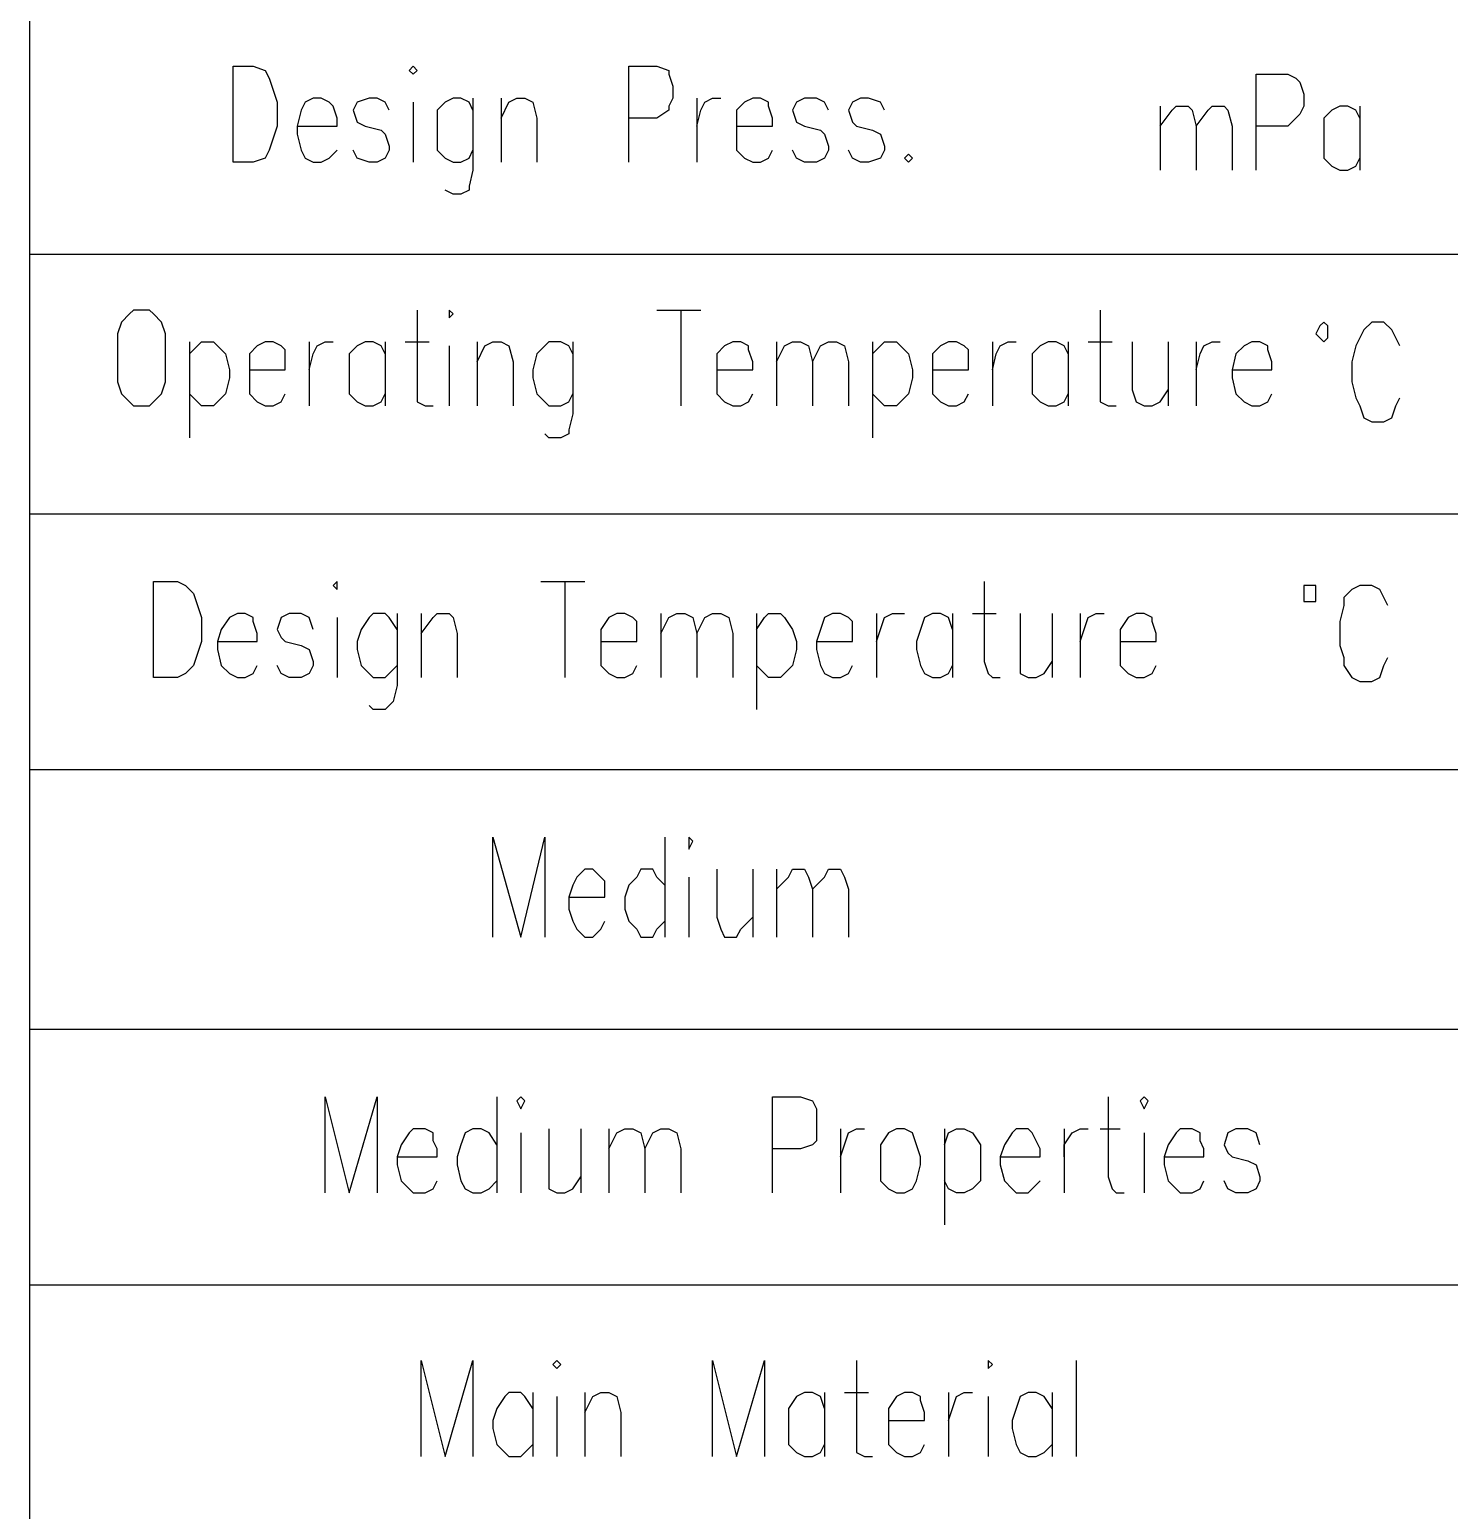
# Model space of a CAD drawing. Extents: x 0.3 to 16.2, y 0.3 to 22.9.
# Drawn here: x 11.143 to 12.328, y 20.292 to 21.527 of the extents above; entities that cross this region are included whole.
import ezdxf

# ---------------------------------------------------------------- set-up
doc = ezdxf.new("R2010")
doc.units = 0
doc.header["$MEASUREMENT"] = 0
doc.linetypes.add('AUSGEZOGEN', pattern=[0])
doc.layers.get('0').update_dxf_attribs({"linetype": 'AUSGEZOGEN'})

msp = doc.modelspace()

# ---------------------------------------------------------------- linework, layer by layer
for points in [[(11.1433, 22.63), (11.1433, 17.4067)], [(11.3133, 21.4167), (11.3133, 21.4967), (11.3133, 21.4967), (11.33, 21.4967), (11.33, 21.4967), (11.34, 21.4933), (11.34, 21.4933), (11.3433, 21.4867), (11.3433, 21.4867), (11.3467, 21.4767), (11.3467, 21.4767), (11.35, 21.4667), (11.35, 21.4667), (11.35, 21.4467), (11.35, 21.4467), (11.3467, 21.4367), (11.3467, 21.4367), (11.3433, 21.4267), (11.3433, 21.4267), (11.34, 21.42), (11.34, 21.42), (11.33, 21.4167), (11.33, 21.4167), (11.3133, 21.4167), (11.3133, 21.4167)], [(11.46, 21.4933), (11.4633, 21.49), (11.4633, 21.49), (11.4667, 21.4933), (11.4667, 21.4933), (11.4633, 21.4967), (11.4633, 21.4967), (11.46, 21.4933), (11.46, 21.4933)], [(11.6433, 21.4167), (11.6433, 21.4967), (11.6433, 21.4967), (11.6667, 21.4967), (11.6667, 21.4967), (11.6767, 21.4933), (11.6767, 21.4933), (11.6767, 21.49), (11.6767, 21.49), (11.68, 21.48), (11.68, 21.48), (11.68, 21.47), (11.68, 21.47), (11.6767, 21.4633), (11.6767, 21.4633), (11.6767, 21.46), (11.6767, 21.46), (11.6667, 21.4533), (11.6667, 21.4533), (11.6433, 21.4533)], [(12.1667, 21.41), (12.1667, 21.49), (12.1667, 21.49), (12.1933, 21.49), (12.1933, 21.49), (12.2, 21.4867), (12.2, 21.4867), (12.2033, 21.4833), (12.2033, 21.4833), (12.2067, 21.4733), (12.2067, 21.4733), (12.2067, 21.4633), (12.2067, 21.4633), (12.2033, 21.4567), (12.2033, 21.4567), (12.2, 21.4533), (12.2, 21.4533), (12.1933, 21.4467), (12.1933, 21.4467), (12.1667, 21.4467)], [(11.3667, 21.4467), (11.4, 21.4467), (11.4, 21.4467), (11.4, 21.4533), (11.4, 21.4533), (11.3967, 21.4633), (11.3967, 21.4633), (11.3933, 21.4667), (11.3933, 21.4667), (11.3867, 21.47), (11.3867, 21.47), (11.38, 21.47), (11.38, 21.47), (11.3733, 21.4667), (11.3733, 21.4667), (11.37, 21.46), (11.37, 21.46), (11.3667, 21.4467), (11.3667, 21.4467), (11.3667, 21.44), (11.3667, 21.44), (11.37, 21.4267), (11.37, 21.4267), (11.3733, 21.42), (11.3733, 21.42), (11.38, 21.4167), (11.38, 21.4167), (11.3867, 21.4167), (11.3867, 21.4167), (11.3933, 21.42), (11.3933, 21.42), (11.4, 21.4267)], [(11.4433, 21.46), (11.44, 21.4667), (11.44, 21.4667), (11.4333, 21.47), (11.4333, 21.47), (11.4267, 21.47), (11.4267, 21.47), (11.4167, 21.4667), (11.4167, 21.4667), (11.4133, 21.46), (11.4133, 21.46), (11.4167, 21.45), (11.4167, 21.45), (11.4233, 21.4467), (11.4233, 21.4467), (11.4367, 21.4433), (11.4367, 21.4433), (11.44, 21.44), (11.44, 21.44), (11.4433, 21.43), (11.4433, 21.43), (11.4433, 21.4267), (11.4433, 21.4267), (11.44, 21.42), (11.44, 21.42), (11.4333, 21.4167), (11.4333, 21.4167), (11.4267, 21.4167), (11.4267, 21.4167), (11.4167, 21.42), (11.4167, 21.42), (11.4133, 21.4267)], [(11.4633, 21.4667), (11.4633, 21.4167)], [(11.5133, 21.46), (11.51, 21.4667), (11.51, 21.4667), (11.5033, 21.47), (11.5033, 21.47), (11.4967, 21.47), (11.4967, 21.47), (11.49, 21.4667), (11.49, 21.4667), (11.4833, 21.46), (11.4833, 21.46), (11.4833, 21.4267), (11.4833, 21.4267), (11.49, 21.42), (11.49, 21.42), (11.4967, 21.4167), (11.4967, 21.4167), (11.5033, 21.4167), (11.5033, 21.4167), (11.51, 21.42), (11.51, 21.42), (11.5133, 21.4267)], [(11.5133, 21.47), (11.5133, 21.41), (11.5133, 21.41), (11.51, 21.3967), (11.51, 21.3967), (11.51, 21.3933), (11.51, 21.3933), (11.5033, 21.39), (11.5033, 21.39), (11.4967, 21.39), (11.4967, 21.39), (11.49, 21.3933)], [(11.5367, 21.47), (11.5367, 21.4167)], [(11.5367, 21.4533), (11.5433, 21.4667), (11.5433, 21.4667), (11.55, 21.47), (11.55, 21.47), (11.5567, 21.47), (11.5567, 21.47), (11.5633, 21.4667), (11.5633, 21.4667), (11.5667, 21.4533), (11.5667, 21.4533), (11.5667, 21.4167)], [(11.7, 21.47), (11.7, 21.4167)], [(11.7, 21.4467), (11.7033, 21.46), (11.7033, 21.46), (11.7067, 21.4667), (11.7067, 21.4667), (11.7133, 21.47), (11.7133, 21.47), (11.72, 21.47)], [(11.7333, 21.4467), (11.7633, 21.4467), (11.7633, 21.4467), (11.7633, 21.4533), (11.7633, 21.4533), (11.76, 21.4633), (11.76, 21.4633), (11.76, 21.4667), (11.76, 21.4667), (11.7533, 21.47), (11.7533, 21.47), (11.7467, 21.47), (11.7467, 21.47), (11.74, 21.4667), (11.74, 21.4667), (11.7333, 21.46), (11.7333, 21.46), (11.7333, 21.4267), (11.7333, 21.4267), (11.74, 21.42), (11.74, 21.42), (11.7467, 21.4167), (11.7467, 21.4167), (11.7533, 21.4167), (11.7533, 21.4167), (11.76, 21.42), (11.76, 21.42), (11.7633, 21.4267)], [(11.81, 21.46), (11.8067, 21.4667), (11.8067, 21.4667), (11.8, 21.47), (11.8, 21.47), (11.79, 21.47), (11.79, 21.47), (11.7833, 21.4667), (11.7833, 21.4667), (11.78, 21.46), (11.78, 21.46), (11.7833, 21.45), (11.7833, 21.45), (11.79, 21.4467), (11.79, 21.4467), (11.8033, 21.4433), (11.8033, 21.4433), (11.8067, 21.44), (11.8067, 21.44), (11.81, 21.43), (11.81, 21.43), (11.81, 21.4267), (11.81, 21.4267), (11.8067, 21.42), (11.8067, 21.42), (11.8, 21.4167), (11.8, 21.4167), (11.79, 21.4167), (11.79, 21.4167), (11.7833, 21.42), (11.7833, 21.42), (11.78, 21.4267)], [(11.8567, 21.46), (11.8533, 21.4667), (11.8533, 21.4667), (11.8433, 21.47), (11.8433, 21.47), (11.8367, 21.47), (11.8367, 21.47), (11.83, 21.4667), (11.83, 21.4667), (11.8267, 21.46), (11.8267, 21.46), (11.83, 21.45), (11.83, 21.45), (11.8333, 21.4467), (11.8333, 21.4467), (11.8467, 21.4433), (11.8467, 21.4433), (11.8533, 21.44), (11.8533, 21.44), (11.8567, 21.43), (11.8567, 21.43), (11.8567, 21.4267), (11.8567, 21.4267), (11.8533, 21.42), (11.8533, 21.42), (11.8433, 21.4167), (11.8433, 21.4167), (11.8367, 21.4167), (11.8367, 21.4167), (11.83, 21.42), (11.83, 21.42), (11.8267, 21.4267)], [(12.0867, 21.4633), (12.0867, 21.41)], [(12.0867, 21.4467), (12.0967, 21.46), (12.0967, 21.46), (12.1, 21.4633), (12.1, 21.4633), (12.11, 21.4633), (12.11, 21.4633), (12.1133, 21.46), (12.1133, 21.46), (12.1167, 21.4467), (12.1167, 21.4467), (12.1167, 21.41)], [(12.1167, 21.4467), (12.1267, 21.46), (12.1267, 21.46), (12.13, 21.4633), (12.13, 21.4633), (12.14, 21.4633), (12.14, 21.4633), (12.1433, 21.46), (12.1433, 21.46), (12.1467, 21.4467), (12.1467, 21.4467), (12.1467, 21.41)], [(12.2533, 21.4533), (12.25, 21.46), (12.25, 21.46), (12.2433, 21.4633), (12.2433, 21.4633), (12.2367, 21.4633), (12.2367, 21.4633), (12.23, 21.46), (12.23, 21.46), (12.2233, 21.4533), (12.2233, 21.4533), (12.2233, 21.42), (12.2233, 21.42), (12.23, 21.4133), (12.23, 21.4133), (12.2367, 21.41), (12.2367, 21.41), (12.2433, 21.41), (12.2433, 21.41), (12.25, 21.4133), (12.25, 21.4133), (12.2533, 21.42)], [(12.2533, 21.4633), (12.2533, 21.41)], [(11.8767, 21.4233), (11.8733, 21.42), (11.8733, 21.42), (11.8767, 21.4167), (11.8767, 21.4167), (11.88, 21.42), (11.88, 21.42), (11.8767, 21.4233), (11.8767, 21.4233)], [(11.1433, 21.34), (13.5633, 21.34)], [(11.23, 21.2933), (11.2267, 21.29), (11.2267, 21.29), (11.22, 21.2833), (11.22, 21.2833), (11.2167, 21.2733), (11.2167, 21.2733), (11.2167, 21.2333), (11.2167, 21.2333), (11.22, 21.2233), (11.22, 21.2233), (11.2267, 21.2167), (11.2267, 21.2167), (11.23, 21.2133), (11.23, 21.2133), (11.2433, 21.2133), (11.2433, 21.2133), (11.2467, 21.2167), (11.2467, 21.2167), (11.2533, 21.2233), (11.2533, 21.2233), (11.2567, 21.2333), (11.2567, 21.2333), (11.2567, 21.2733), (11.2567, 21.2733), (11.2533, 21.2833), (11.2533, 21.2833), (11.2467, 21.29), (11.2467, 21.29), (11.2433, 21.2933), (11.2433, 21.2933), (11.23, 21.2933), (11.23, 21.2933)], [(11.4667, 21.2933), (11.4667, 21.2167), (11.4667, 21.2167), (11.4733, 21.2133), (11.4733, 21.2133), (11.48, 21.2133)], [(11.4933, 21.29), (11.4933, 21.2867), (11.4933, 21.2867), (11.4967, 21.29), (11.4967, 21.29), (11.4933, 21.2933), (11.4933, 21.2933), (11.4933, 21.29), (11.4933, 21.29)], [(11.6667, 21.2933), (11.7033, 21.2933)], [(11.6867, 21.2933), (11.6867, 21.2133)], [(12.0367, 21.2933), (12.0367, 21.2167), (12.0367, 21.2167), (12.0433, 21.2133), (12.0433, 21.2133), (12.05, 21.2133)], [(12.2267, 21.2733), (12.2267, 21.28), (12.2267, 21.28), (12.2233, 21.2833), (12.2233, 21.2833), (12.22, 21.28), (12.22, 21.28), (12.2167, 21.2733), (12.2167, 21.2733), (12.22, 21.27), (12.22, 21.27), (12.2233, 21.2667), (12.2233, 21.2667), (12.2267, 21.27), (12.2267, 21.27), (12.2267, 21.2733), (12.2267, 21.2733)], [(12.2867, 21.2633), (12.2833, 21.27), (12.2833, 21.27), (12.28, 21.2767), (12.28, 21.2767), (12.2733, 21.2833), (12.2733, 21.2833), (12.2633, 21.2833), (12.2633, 21.2833), (12.2567, 21.2767), (12.2567, 21.2767), (12.2533, 21.27), (12.2533, 21.27), (12.25, 21.2633), (12.25, 21.2633), (12.2467, 21.25), (12.2467, 21.25), (12.2467, 21.2333), (12.2467, 21.2333), (12.25, 21.22), (12.25, 21.22), (12.2533, 21.2133), (12.2533, 21.2133), (12.2567, 21.2033), (12.2567, 21.2033), (12.2633, 21.2), (12.2633, 21.2), (12.2733, 21.2), (12.2733, 21.2), (12.28, 21.2033), (12.28, 21.2033), (12.2833, 21.2133), (12.2833, 21.2133), (12.2867, 21.22)], [(11.2767, 21.2667), (11.2767, 21.1867)], [(11.2767, 21.2567), (11.2833, 21.2633), (11.2833, 21.2633), (11.2867, 21.2667), (11.2867, 21.2667), (11.2967, 21.2667), (11.2967, 21.2667), (11.3, 21.2633), (11.3, 21.2633), (11.3067, 21.2567), (11.3067, 21.2567), (11.31, 21.2433), (11.31, 21.2433), (11.31, 21.2367), (11.31, 21.2367), (11.3067, 21.2233), (11.3067, 21.2233), (11.3, 21.2167), (11.3, 21.2167), (11.2967, 21.2133), (11.2967, 21.2133), (11.2867, 21.2133), (11.2867, 21.2133), (11.2833, 21.2167), (11.2833, 21.2167), (11.2767, 21.2233)], [(11.3267, 21.2433), (11.3567, 21.2433), (11.3567, 21.2433), (11.3567, 21.25), (11.3567, 21.25), (11.3567, 21.26), (11.3567, 21.26), (11.3533, 21.2633), (11.3533, 21.2633), (11.3467, 21.2667), (11.3467, 21.2667), (11.34, 21.2667), (11.34, 21.2667), (11.3333, 21.2633), (11.3333, 21.2633), (11.3267, 21.2567), (11.3267, 21.2567), (11.3267, 21.2233), (11.3267, 21.2233), (11.3333, 21.2167), (11.3333, 21.2167), (11.34, 21.2133), (11.34, 21.2133), (11.3467, 21.2133), (11.3467, 21.2133), (11.3533, 21.2167), (11.3533, 21.2167), (11.3567, 21.2233)], [(11.3767, 21.2667), (11.3767, 21.2133)], [(11.3767, 21.2433), (11.38, 21.2567), (11.38, 21.2567), (11.3833, 21.2633), (11.3833, 21.2633), (11.39, 21.2667), (11.39, 21.2667), (11.3967, 21.2667)], [(11.44, 21.2567), (11.4367, 21.2633), (11.4367, 21.2633), (11.43, 21.2667), (11.43, 21.2667), (11.4233, 21.2667), (11.4233, 21.2667), (11.4167, 21.2633), (11.4167, 21.2633), (11.41, 21.2567), (11.41, 21.2567), (11.41, 21.2233), (11.41, 21.2233), (11.4167, 21.2167), (11.4167, 21.2167), (11.4233, 21.2133), (11.4233, 21.2133), (11.43, 21.2133), (11.43, 21.2133), (11.4367, 21.2167), (11.4367, 21.2167), (11.44, 21.2233)], [(11.44, 21.2667), (11.44, 21.2133)], [(11.4567, 21.2667), (11.4767, 21.2667)], [(11.5167, 21.2667), (11.5167, 21.2133)], [(11.5167, 21.25), (11.5233, 21.2633), (11.5233, 21.2633), (11.53, 21.2667), (11.53, 21.2667), (11.5367, 21.2667), (11.5367, 21.2667), (11.5433, 21.2633), (11.5433, 21.2633), (11.5467, 21.25), (11.5467, 21.25), (11.5467, 21.2133)], [(11.5967, 21.2567), (11.5933, 21.2633), (11.5933, 21.2633), (11.5867, 21.2667), (11.5867, 21.2667), (11.5767, 21.2667), (11.5767, 21.2667), (11.5733, 21.2633), (11.5733, 21.2633), (11.5667, 21.2567), (11.5667, 21.2567), (11.5633, 21.2433), (11.5633, 21.2433), (11.5633, 21.2367), (11.5633, 21.2367), (11.5667, 21.2233), (11.5667, 21.2233), (11.5733, 21.2167), (11.5733, 21.2167), (11.5767, 21.2133), (11.5767, 21.2133), (11.5867, 21.2133), (11.5867, 21.2133), (11.5933, 21.2167), (11.5933, 21.2167), (11.5967, 21.2233)], [(11.5967, 21.2667), (11.5967, 21.2067), (11.5967, 21.2067), (11.5933, 21.1933), (11.5933, 21.1933), (11.5933, 21.19), (11.5933, 21.19), (11.5867, 21.1867), (11.5867, 21.1867), (11.5767, 21.1867), (11.5767, 21.1867), (11.5733, 21.19)], [(11.7167, 21.2433), (11.7467, 21.2433), (11.7467, 21.2433), (11.7467, 21.25), (11.7467, 21.25), (11.7433, 21.26), (11.7433, 21.26), (11.7433, 21.2633), (11.7433, 21.2633), (11.7367, 21.2667), (11.7367, 21.2667), (11.73, 21.2667), (11.73, 21.2667), (11.7233, 21.2633), (11.7233, 21.2633), (11.7167, 21.2567), (11.7167, 21.2567), (11.7167, 21.2233), (11.7167, 21.2233), (11.7233, 21.2167), (11.7233, 21.2167), (11.73, 21.2133), (11.73, 21.2133), (11.7367, 21.2133), (11.7367, 21.2133), (11.7433, 21.2167), (11.7433, 21.2167), (11.7467, 21.2233)], [(11.7667, 21.2667), (11.7667, 21.2133)], [(11.7667, 21.25), (11.7733, 21.2633), (11.7733, 21.2633), (11.78, 21.2667), (11.78, 21.2667), (11.7867, 21.2667), (11.7867, 21.2667), (11.7933, 21.2633), (11.7933, 21.2633), (11.7967, 21.25), (11.7967, 21.25), (11.7967, 21.2133)], [(11.7967, 21.25), (11.8033, 21.2633), (11.8033, 21.2633), (11.81, 21.2667), (11.81, 21.2667), (11.8167, 21.2667), (11.8167, 21.2667), (11.8233, 21.2633), (11.8233, 21.2633), (11.8267, 21.25), (11.8267, 21.25), (11.8267, 21.2133)], [(11.8467, 21.2667), (11.8467, 21.1867)], [(11.8467, 21.2567), (11.8533, 21.2633), (11.8533, 21.2633), (11.8567, 21.2667), (11.8567, 21.2667), (11.8667, 21.2667), (11.8667, 21.2667), (11.87, 21.2633), (11.87, 21.2633), (11.8767, 21.2567), (11.8767, 21.2567), (11.88, 21.2433), (11.88, 21.2433), (11.88, 21.2367), (11.88, 21.2367), (11.8767, 21.2233), (11.8767, 21.2233), (11.87, 21.2167), (11.87, 21.2167), (11.8667, 21.2133), (11.8667, 21.2133), (11.8567, 21.2133), (11.8567, 21.2133), (11.8533, 21.2167), (11.8533, 21.2167), (11.8467, 21.2233)], [(11.8967, 21.2433), (11.9267, 21.2433), (11.9267, 21.2433), (11.9267, 21.25), (11.9267, 21.25), (11.9267, 21.26), (11.9267, 21.26), (11.9233, 21.2633), (11.9233, 21.2633), (11.9167, 21.2667), (11.9167, 21.2667), (11.91, 21.2667), (11.91, 21.2667), (11.9033, 21.2633), (11.9033, 21.2633), (11.8967, 21.2567), (11.8967, 21.2567), (11.8967, 21.2233), (11.8967, 21.2233), (11.9033, 21.2167), (11.9033, 21.2167), (11.91, 21.2133), (11.91, 21.2133), (11.9167, 21.2133), (11.9167, 21.2133), (11.9233, 21.2167), (11.9233, 21.2167), (11.9267, 21.2233)], [(11.9467, 21.2667), (11.9467, 21.2133)], [(11.9467, 21.2433), (11.95, 21.2567), (11.95, 21.2567), (11.9533, 21.2633), (11.9533, 21.2633), (11.96, 21.2667), (11.96, 21.2667), (11.9667, 21.2667)], [(12.01, 21.2567), (12.0067, 21.2633), (12.0067, 21.2633), (12, 21.2667), (12, 21.2667), (11.9933, 21.2667), (11.9933, 21.2667), (11.9867, 21.2633), (11.9867, 21.2633), (11.98, 21.2567), (11.98, 21.2567), (11.98, 21.2233), (11.98, 21.2233), (11.9867, 21.2167), (11.9867, 21.2167), (11.9933, 21.2133), (11.9933, 21.2133), (12, 21.2133), (12, 21.2133), (12.0067, 21.2167), (12.0067, 21.2167), (12.01, 21.2233)], [(12.01, 21.2667), (12.01, 21.2133)], [(12.0267, 21.2667), (12.0467, 21.2667)], [(12.0633, 21.2667), (12.0633, 21.2267), (12.0633, 21.2267), (12.0667, 21.2167), (12.0667, 21.2167), (12.0733, 21.2133), (12.0733, 21.2133), (12.08, 21.2133), (12.08, 21.2133), (12.0867, 21.2167), (12.0867, 21.2167), (12.0933, 21.2267)], [(12.0933, 21.2667), (12.0933, 21.2133)], [(12.1167, 21.2667), (12.1167, 21.2133)], [(12.1167, 21.2433), (12.12, 21.2567), (12.12, 21.2567), (12.1233, 21.2633), (12.1233, 21.2633), (12.13, 21.2667), (12.13, 21.2667), (12.1367, 21.2667)], [(12.1467, 21.2433), (12.18, 21.2433), (12.18, 21.2433), (12.18, 21.25), (12.18, 21.25), (12.1767, 21.26), (12.1767, 21.26), (12.1767, 21.2633), (12.1767, 21.2633), (12.17, 21.2667), (12.17, 21.2667), (12.1633, 21.2667), (12.1633, 21.2667), (12.1567, 21.2633), (12.1567, 21.2633), (12.15, 21.2567), (12.15, 21.2567), (12.1467, 21.2433), (12.1467, 21.2433), (12.1467, 21.2367), (12.1467, 21.2367), (12.15, 21.2233), (12.15, 21.2233), (12.1567, 21.2167), (12.1567, 21.2167), (12.1633, 21.2133), (12.1633, 21.2133), (12.17, 21.2133), (12.17, 21.2133), (12.1767, 21.2167), (12.1767, 21.2167), (12.18, 21.2233)], [(11.4933, 21.2633), (11.4933, 21.2133)], [(11.1433, 21.1233), (13.5633, 21.1233)], [(11.2467, 20.9867), (11.2467, 21.0667), (11.2467, 21.0667), (11.2667, 21.0667), (11.2667, 21.0667), (11.2733, 21.0633), (11.2733, 21.0633), (11.28, 21.0567), (11.28, 21.0567), (11.2833, 21.0467), (11.2833, 21.0467), (11.2867, 21.0367), (11.2867, 21.0367), (11.2867, 21.0167), (11.2867, 21.0167), (11.2833, 21.0067), (11.2833, 21.0067), (11.28, 20.9967), (11.28, 20.9967), (11.2733, 20.99), (11.2733, 20.99), (11.2667, 20.9867), (11.2667, 20.9867), (11.2467, 20.9867), (11.2467, 20.9867)], [(11.3967, 21.0633), (11.4, 21.06), (11.4, 21.06), (11.4, 21.0667), (11.4, 21.0667), (11.3967, 21.0633), (11.3967, 21.0633)], [(11.57, 21.0667), (11.6067, 21.0667)], [(11.59, 21.0667), (11.59, 20.9867)], [(11.94, 21.0667), (11.94, 21), (11.94, 21), (11.9433, 20.99), (11.9433, 20.99), (11.9467, 20.9867), (11.9467, 20.9867), (11.9533, 20.9867)], [(12.2167, 21.0567), (12.2167, 21.0633), (12.2167, 21.0633), (12.2133, 21.0633), (12.2133, 21.0633), (12.2067, 21.0633), (12.2067, 21.0633), (12.2067, 21.0567), (12.2067, 21.0567), (12.2067, 21.05), (12.2067, 21.05), (12.2133, 21.05), (12.2133, 21.05), (12.2167, 21.05), (12.2167, 21.05), (12.2167, 21.0567), (12.2167, 21.0567)], [(12.2767, 21.0467), (12.2733, 21.0533), (12.2733, 21.0533), (12.27, 21.06), (12.27, 21.06), (12.2633, 21.0633), (12.2633, 21.0633), (12.2533, 21.0633), (12.2533, 21.0633), (12.2467, 21.06), (12.2467, 21.06), (12.24, 21.0533), (12.24, 21.0533), (12.24, 21.0467), (12.24, 21.0467), (12.2367, 21.0333), (12.2367, 21.0333), (12.2367, 21.0133), (12.2367, 21.0133), (12.24, 21.0033), (12.24, 21.0033), (12.24, 20.9967), (12.24, 20.9967), (12.2467, 20.9867), (12.2467, 20.9867), (12.2533, 20.9833), (12.2533, 20.9833), (12.2633, 20.9833), (12.2633, 20.9833), (12.27, 20.9867), (12.27, 20.9867), (12.2733, 20.9967), (12.2733, 20.9967), (12.2767, 21.0033)], [(11.3, 21.0167), (11.3333, 21.0167), (11.3333, 21.0167), (11.3333, 21.0233), (11.3333, 21.0233), (11.33, 21.0333), (11.33, 21.0333), (11.33, 21.0367), (11.33, 21.0367), (11.3233, 21.04), (11.3233, 21.04), (11.3167, 21.04), (11.3167, 21.04), (11.31, 21.0367), (11.31, 21.0367), (11.3033, 21.0267), (11.3033, 21.0267), (11.3, 21.0167), (11.3, 21.0167), (11.3, 21.01), (11.3, 21.01), (11.3033, 20.9967), (11.3033, 20.9967), (11.31, 20.99), (11.31, 20.99), (11.3167, 20.9867), (11.3167, 20.9867), (11.3233, 20.9867), (11.3233, 20.9867), (11.33, 20.99), (11.33, 20.99), (11.3333, 20.9967)], [(11.38, 21.0267), (11.3767, 21.0367), (11.3767, 21.0367), (11.37, 21.04), (11.37, 21.04), (11.36, 21.04), (11.36, 21.04), (11.3533, 21.0367), (11.3533, 21.0367), (11.35, 21.0267), (11.35, 21.0267), (11.3533, 21.02), (11.3533, 21.02), (11.3567, 21.0167), (11.3567, 21.0167), (11.37, 21.0133), (11.37, 21.0133), (11.3767, 21.01), (11.3767, 21.01), (11.38, 21), (11.38, 21), (11.38, 20.9967), (11.38, 20.9967), (11.3767, 20.99), (11.3767, 20.99), (11.37, 20.9867), (11.37, 20.9867), (11.36, 20.9867), (11.36, 20.9867), (11.3533, 20.99), (11.3533, 20.99), (11.35, 20.9967)], [(11.4, 21.0367), (11.4, 20.9867)], [(11.45, 21.0267), (11.4433, 21.0367), (11.4433, 21.0367), (11.44, 21.04), (11.44, 21.04), (11.43, 21.04), (11.43, 21.04), (11.4267, 21.0367), (11.4267, 21.0367), (11.42, 21.0267), (11.42, 21.0267), (11.4167, 21.0167), (11.4167, 21.0167), (11.4167, 21.01), (11.4167, 21.01), (11.42, 20.9967), (11.42, 20.9967), (11.4267, 20.99), (11.4267, 20.99), (11.43, 20.9867), (11.43, 20.9867), (11.44, 20.9867), (11.44, 20.9867), (11.4433, 20.99), (11.4433, 20.99), (11.45, 20.9967)], [(11.45, 21.04), (11.45, 20.98), (11.45, 20.98), (11.4467, 20.9667), (11.4467, 20.9667), (11.4433, 20.9633), (11.4433, 20.9633), (11.44, 20.96), (11.44, 20.96), (11.43, 20.96), (11.43, 20.96), (11.4267, 20.9633)], [(11.47, 21.04), (11.47, 20.9867)], [(11.47, 21.0233), (11.48, 21.0367), (11.48, 21.0367), (11.4833, 21.04), (11.4833, 21.04), (11.4933, 21.04), (11.4933, 21.04), (11.4967, 21.0367), (11.4967, 21.0367), (11.5, 21.0233), (11.5, 21.0233), (11.5, 20.9867)], [(11.62, 21.0167), (11.65, 21.0167), (11.65, 21.0167), (11.65, 21.0233), (11.65, 21.0233), (11.65, 21.0333), (11.65, 21.0333), (11.6467, 21.0367), (11.6467, 21.0367), (11.64, 21.04), (11.64, 21.04), (11.6333, 21.04), (11.6333, 21.04), (11.6267, 21.0367), (11.6267, 21.0367), (11.62, 21.0267), (11.62, 21.0267), (11.62, 20.9967), (11.62, 20.9967), (11.6267, 20.99), (11.6267, 20.99), (11.6333, 20.9867), (11.6333, 20.9867), (11.64, 20.9867), (11.64, 20.9867), (11.6467, 20.99), (11.6467, 20.99), (11.65, 20.9967)], [(11.67, 21.04), (11.67, 20.9867)], [(11.67, 21.0233), (11.6767, 21.0367), (11.6767, 21.0367), (11.6833, 21.04), (11.6833, 21.04), (11.69, 21.04), (11.69, 21.04), (11.6967, 21.0367), (11.6967, 21.0367), (11.7, 21.0233), (11.7, 21.0233), (11.7, 20.9867)], [(11.7, 21.0233), (11.7067, 21.0367), (11.7067, 21.0367), (11.7133, 21.04), (11.7133, 21.04), (11.72, 21.04), (11.72, 21.04), (11.7267, 21.0367), (11.7267, 21.0367), (11.73, 21.0233), (11.73, 21.0233), (11.73, 20.9867)], [(11.75, 21.04), (11.75, 20.96)], [(11.75, 21.0267), (11.7567, 21.0367), (11.7567, 21.0367), (11.76, 21.04), (11.76, 21.04), (11.77, 21.04), (11.77, 21.04), (11.7733, 21.0367), (11.7733, 21.0367), (11.78, 21.0267), (11.78, 21.0267), (11.7833, 21.0167), (11.7833, 21.0167), (11.7833, 21.01), (11.7833, 21.01), (11.78, 20.9967), (11.78, 20.9967), (11.7733, 20.99), (11.7733, 20.99), (11.77, 20.9867), (11.77, 20.9867), (11.76, 20.9867), (11.76, 20.9867), (11.7567, 20.99), (11.7567, 20.99), (11.75, 20.9967)], [(11.8, 21.0167), (11.83, 21.0167), (11.83, 21.0167), (11.83, 21.0233), (11.83, 21.0233), (11.83, 21.0333), (11.83, 21.0333), (11.8267, 21.0367), (11.8267, 21.0367), (11.82, 21.04), (11.82, 21.04), (11.8133, 21.04), (11.8133, 21.04), (11.8067, 21.0367), (11.8067, 21.0367), (11.8033, 21.0267), (11.8033, 21.0267), (11.8, 21.0167), (11.8, 21.0167), (11.8, 21.01), (11.8, 21.01), (11.8033, 20.9967), (11.8033, 20.9967), (11.8067, 20.99), (11.8067, 20.99), (11.8133, 20.9867), (11.8133, 20.9867), (11.82, 20.9867), (11.82, 20.9867), (11.8267, 20.99), (11.8267, 20.99), (11.83, 20.9967)], [(11.85, 21.04), (11.85, 20.9867)], [(11.85, 21.0167), (11.8533, 21.0267), (11.8533, 21.0267), (11.8567, 21.0367), (11.8567, 21.0367), (11.8633, 21.04), (11.8633, 21.04), (11.8733, 21.04)], [(11.9133, 21.0267), (11.91, 21.0367), (11.91, 21.0367), (11.9033, 21.04), (11.9033, 21.04), (11.8967, 21.04), (11.8967, 21.04), (11.89, 21.0367), (11.89, 21.0367), (11.8867, 21.0267), (11.8867, 21.0267), (11.8833, 21.0167), (11.8833, 21.0167), (11.8833, 21.01), (11.8833, 21.01), (11.8867, 20.9967), (11.8867, 20.9967), (11.89, 20.99), (11.89, 20.99), (11.8967, 20.9867), (11.8967, 20.9867), (11.9033, 20.9867), (11.9033, 20.9867), (11.91, 20.99), (11.91, 20.99), (11.9133, 20.9967)], [(11.9133, 21.04), (11.9133, 20.9867)], [(11.93, 21.04), (11.95, 21.04)], [(11.97, 21.04), (11.97, 20.99), (11.97, 20.99), (11.9767, 20.9867), (11.9767, 20.9867), (11.9833, 20.9867), (11.9833, 20.9867), (11.99, 20.99), (11.99, 20.99), (11.9967, 21)], [(11.9967, 21.04), (11.9967, 20.9867)], [(12.02, 21.04), (12.02, 20.9867)], [(12.02, 21.0167), (12.0233, 21.0267), (12.0233, 21.0267), (12.0267, 21.0367), (12.0267, 21.0367), (12.0333, 21.04), (12.0333, 21.04), (12.04, 21.04)], [(12.0533, 21.0167), (12.0833, 21.0167), (12.0833, 21.0167), (12.0833, 21.0233), (12.0833, 21.0233), (12.08, 21.0333), (12.08, 21.0333), (12.08, 21.0367), (12.08, 21.0367), (12.0733, 21.04), (12.0733, 21.04), (12.0667, 21.04), (12.0667, 21.04), (12.06, 21.0367), (12.06, 21.0367), (12.0533, 21.0267), (12.0533, 21.0267), (12.0533, 20.9967), (12.0533, 20.9967), (12.06, 20.99), (12.06, 20.99), (12.0667, 20.9867), (12.0667, 20.9867), (12.0733, 20.9867), (12.0733, 20.9867), (12.08, 20.99), (12.08, 20.99), (12.0833, 20.9967)], [(11.1433, 20.91), (13.5633, 20.91)], [(11.53, 20.77), (11.53, 20.8533), (11.53, 20.8533), (11.5533, 20.77), (11.5533, 20.77), (11.5733, 20.8533), (11.5733, 20.8533), (11.5733, 20.77)], [(11.6733, 20.8533), (11.6733, 20.77)], [(11.6933, 20.85), (11.6933, 20.8433), (11.6933, 20.8433), (11.6967, 20.85), (11.6967, 20.85), (11.6933, 20.8533), (11.6933, 20.8533), (11.6933, 20.85), (11.6933, 20.85)], [(11.5933, 20.8033), (11.6233, 20.8033), (11.6233, 20.8033), (11.6233, 20.81), (11.6233, 20.81), (11.6233, 20.8167), (11.6233, 20.8167), (11.62, 20.82), (11.62, 20.82), (11.6133, 20.8267), (11.6133, 20.8267), (11.6067, 20.8267), (11.6067, 20.8267), (11.6, 20.82), (11.6, 20.82), (11.5967, 20.8133), (11.5967, 20.8133), (11.5933, 20.8033), (11.5933, 20.8033), (11.5933, 20.7933), (11.5933, 20.7933), (11.5967, 20.7833), (11.5967, 20.7833), (11.6, 20.7767), (11.6, 20.7767), (11.6067, 20.77), (11.6067, 20.77), (11.6133, 20.77), (11.6133, 20.77), (11.62, 20.7767), (11.62, 20.7767), (11.6233, 20.7833)], [(11.6733, 20.8133), (11.6667, 20.82), (11.6667, 20.82), (11.6633, 20.8267), (11.6633, 20.8267), (11.6533, 20.8267), (11.6533, 20.8267), (11.65, 20.82), (11.65, 20.82), (11.6433, 20.8133), (11.6433, 20.8133), (11.64, 20.8033), (11.64, 20.8033), (11.64, 20.7933), (11.64, 20.7933), (11.6433, 20.7833), (11.6433, 20.7833), (11.65, 20.7767), (11.65, 20.7767), (11.6533, 20.77), (11.6533, 20.77), (11.6633, 20.77), (11.6633, 20.77), (11.6667, 20.7767), (11.6667, 20.7767), (11.6733, 20.7833)], [(11.7167, 20.8267), (11.7167, 20.7867), (11.7167, 20.7867), (11.72, 20.7767), (11.72, 20.7767), (11.7233, 20.77), (11.7233, 20.77), (11.7333, 20.77), (11.7333, 20.77), (11.7367, 20.7767), (11.7367, 20.7767), (11.7467, 20.7867)], [(11.7467, 20.8267), (11.7467, 20.77)], [(11.7667, 20.8267), (11.7667, 20.77)], [(11.7667, 20.81), (11.7767, 20.82), (11.7767, 20.82), (11.78, 20.8267), (11.78, 20.8267), (11.79, 20.8267), (11.79, 20.8267), (11.7933, 20.82), (11.7933, 20.82), (11.7967, 20.81), (11.7967, 20.81), (11.7967, 20.77)], [(11.7967, 20.81), (11.8067, 20.82), (11.8067, 20.82), (11.81, 20.8267), (11.81, 20.8267), (11.82, 20.8267), (11.82, 20.8267), (11.8233, 20.82), (11.8233, 20.82), (11.8267, 20.81), (11.8267, 20.81), (11.8267, 20.77)], [(11.6933, 20.82), (11.6933, 20.77)], [(11.1433, 20.6933), (13.5633, 20.6933)], [(11.39, 20.5567), (11.39, 20.6367), (11.39, 20.6367), (11.41, 20.5567), (11.41, 20.5567), (11.4333, 20.6367), (11.4333, 20.6367), (11.4333, 20.5567)], [(11.5333, 20.6367), (11.5333, 20.5567)], [(11.55, 20.6333), (11.5533, 20.6267), (11.5533, 20.6267), (11.5567, 20.6333), (11.5567, 20.6333), (11.5533, 20.6367), (11.5533, 20.6367), (11.55, 20.6333), (11.55, 20.6333)], [(11.7633, 20.5567), (11.7633, 20.6367), (11.7633, 20.6367), (11.7867, 20.6367), (11.7867, 20.6367), (11.7967, 20.6333), (11.7967, 20.6333), (11.8, 20.6267), (11.8, 20.6267), (11.8, 20.6), (11.8, 20.6), (11.7967, 20.5967), (11.7967, 20.5967), (11.7867, 20.5933), (11.7867, 20.5933), (11.7633, 20.5933)], [(12.0433, 20.6367), (12.0433, 20.57), (12.0433, 20.57), (12.0467, 20.56), (12.0467, 20.56), (12.05, 20.5567), (12.05, 20.5567), (12.0567, 20.5567)], [(12.07, 20.6333), (12.0733, 20.6267), (12.0733, 20.6267), (12.0767, 20.6333), (12.0767, 20.6333), (12.0733, 20.6367), (12.0733, 20.6367), (12.07, 20.6333), (12.07, 20.6333)], [(11.45, 20.5867), (11.4833, 20.5867), (11.4833, 20.5867), (11.4833, 20.5933), (11.4833, 20.5933), (11.48, 20.6), (11.48, 20.6), (11.48, 20.6067), (11.48, 20.6067), (11.4733, 20.61), (11.4733, 20.61), (11.4633, 20.61), (11.4633, 20.61), (11.46, 20.6067), (11.46, 20.6067), (11.4533, 20.5967), (11.4533, 20.5967), (11.45, 20.5867), (11.45, 20.5867), (11.45, 20.58), (11.45, 20.58), (11.4533, 20.5667), (11.4533, 20.5667), (11.46, 20.56), (11.46, 20.56), (11.4633, 20.5567), (11.4633, 20.5567), (11.4733, 20.5567), (11.4733, 20.5567), (11.48, 20.56), (11.48, 20.56), (11.4833, 20.5667)], [(11.5333, 20.5967), (11.5267, 20.6067), (11.5267, 20.6067), (11.52, 20.61), (11.52, 20.61), (11.5133, 20.61), (11.5133, 20.61), (11.5067, 20.6067), (11.5067, 20.6067), (11.5033, 20.5967), (11.5033, 20.5967), (11.5, 20.5867), (11.5, 20.5867), (11.5, 20.58), (11.5, 20.58), (11.5033, 20.5667), (11.5033, 20.5667), (11.5067, 20.56), (11.5067, 20.56), (11.5133, 20.5567), (11.5133, 20.5567), (11.52, 20.5567), (11.52, 20.5567), (11.5267, 20.56), (11.5267, 20.56), (11.5333, 20.5667)], [(11.5533, 20.6067), (11.5533, 20.5567)], [(11.5767, 20.61), (11.5767, 20.56), (11.5767, 20.56), (11.5833, 20.5567), (11.5833, 20.5567), (11.59, 20.5567), (11.59, 20.5567), (11.5967, 20.56), (11.5967, 20.56), (11.6033, 20.57)], [(11.6033, 20.61), (11.6033, 20.5567)], [(11.6267, 20.61), (11.6267, 20.5567)], [(11.6267, 20.5933), (11.6333, 20.6067), (11.6333, 20.6067), (11.64, 20.61), (11.64, 20.61), (11.6467, 20.61), (11.6467, 20.61), (11.6533, 20.6067), (11.6533, 20.6067), (11.6567, 20.5933), (11.6567, 20.5933), (11.6567, 20.5567)], [(11.6567, 20.5933), (11.6633, 20.6067), (11.6633, 20.6067), (11.67, 20.61), (11.67, 20.61), (11.6767, 20.61), (11.6767, 20.61), (11.6833, 20.6067), (11.6833, 20.6067), (11.6867, 20.5933), (11.6867, 20.5933), (11.6867, 20.5567)], [(11.82, 20.61), (11.82, 20.5567)], [(11.82, 20.5867), (11.8233, 20.5967), (11.8233, 20.5967), (11.8267, 20.6067), (11.8267, 20.6067), (11.8333, 20.61), (11.8333, 20.61), (11.84, 20.61)], [(11.8667, 20.61), (11.86, 20.6067), (11.86, 20.6067), (11.8533, 20.5967), (11.8533, 20.5967), (11.8533, 20.5667), (11.8533, 20.5667), (11.86, 20.56), (11.86, 20.56), (11.8667, 20.5567), (11.8667, 20.5567), (11.8733, 20.5567), (11.8733, 20.5567), (11.88, 20.56), (11.88, 20.56), (11.8833, 20.5667), (11.8833, 20.5667), (11.8867, 20.58), (11.8867, 20.58), (11.8867, 20.5867), (11.8867, 20.5867), (11.8833, 20.5967), (11.8833, 20.5967), (11.88, 20.6067), (11.88, 20.6067), (11.8733, 20.61), (11.8733, 20.61), (11.8667, 20.61), (11.8667, 20.61)], [(11.9067, 20.61), (11.9067, 20.53)], [(11.9067, 20.5967), (11.91, 20.6067), (11.91, 20.6067), (11.9167, 20.61), (11.9167, 20.61), (11.9233, 20.61), (11.9233, 20.61), (11.93, 20.6067), (11.93, 20.6067), (11.9367, 20.5967), (11.9367, 20.5967), (11.9367, 20.5667), (11.9367, 20.5667), (11.93, 20.56), (11.93, 20.56), (11.9233, 20.5567), (11.9233, 20.5567), (11.9167, 20.5567), (11.9167, 20.5567), (11.91, 20.56), (11.91, 20.56), (11.9067, 20.5667)], [(11.9533, 20.5867), (11.9867, 20.5867), (11.9867, 20.5867), (11.9867, 20.5933), (11.9867, 20.5933), (11.9833, 20.6), (11.9833, 20.6), (11.98, 20.6067), (11.98, 20.6067), (11.9767, 20.61), (11.9767, 20.61), (11.9667, 20.61), (11.9667, 20.61), (11.9633, 20.6067), (11.9633, 20.6067), (11.9567, 20.5967), (11.9567, 20.5967), (11.9533, 20.5867), (11.9533, 20.5867), (11.9533, 20.58), (11.9533, 20.58), (11.9567, 20.5667), (11.9567, 20.5667), (11.9633, 20.56), (11.9633, 20.56), (11.9667, 20.5567), (11.9667, 20.5567), (11.9767, 20.5567), (11.9767, 20.5567), (11.98, 20.56), (11.98, 20.56), (11.9867, 20.5667)], [(12.0067, 20.61), (12.0067, 20.5567)], [(12.0067, 20.5867), (12.0067, 20.5967), (12.0067, 20.5967), (12.0133, 20.6067), (12.0133, 20.6067), (12.02, 20.61), (12.02, 20.61), (12.0267, 20.61)], [(12.0367, 20.61), (12.0533, 20.61)], [(12.0733, 20.6067), (12.0733, 20.5567)], [(12.09, 20.5867), (12.1233, 20.5867), (12.1233, 20.5867), (12.1233, 20.5933), (12.1233, 20.5933), (12.12, 20.6), (12.12, 20.6), (12.12, 20.6067), (12.12, 20.6067), (12.1133, 20.61), (12.1133, 20.61), (12.1033, 20.61), (12.1033, 20.61), (12.1, 20.6067), (12.1, 20.6067), (12.0933, 20.5967), (12.0933, 20.5967), (12.09, 20.5867), (12.09, 20.5867), (12.09, 20.58), (12.09, 20.58), (12.0933, 20.5667), (12.0933, 20.5667), (12.1, 20.56), (12.1, 20.56), (12.1033, 20.5567), (12.1033, 20.5567), (12.1133, 20.5567), (12.1133, 20.5567), (12.12, 20.56), (12.12, 20.56), (12.1233, 20.5667)], [(12.17, 20.5967), (12.1667, 20.6067), (12.1667, 20.6067), (12.16, 20.61), (12.16, 20.61), (12.15, 20.61), (12.15, 20.61), (12.1433, 20.6067), (12.1433, 20.6067), (12.14, 20.5967), (12.14, 20.5967), (12.1433, 20.59), (12.1433, 20.59), (12.1467, 20.5867), (12.1467, 20.5867), (12.16, 20.5833), (12.16, 20.5833), (12.1667, 20.58), (12.1667, 20.58), (12.17, 20.57), (12.17, 20.57), (12.17, 20.5667), (12.17, 20.5667), (12.1667, 20.56), (12.1667, 20.56), (12.16, 20.5567), (12.16, 20.5567), (12.15, 20.5567), (12.15, 20.5567), (12.1433, 20.56), (12.1433, 20.56), (12.14, 20.5667)], [(11.1433, 20.48), (13.5633, 20.48)], [(11.47, 20.3367), (11.47, 20.4167), (11.47, 20.4167), (11.49, 20.3367), (11.49, 20.3367), (11.5133, 20.4167), (11.5133, 20.4167), (11.5133, 20.3367)], [(11.58, 20.4133), (11.5833, 20.41), (11.5833, 20.41), (11.5867, 20.4133), (11.5867, 20.4133), (11.5833, 20.4167), (11.5833, 20.4167), (11.58, 20.4133), (11.58, 20.4133)], [(11.7133, 20.3367), (11.7133, 20.4167), (11.7133, 20.4167), (11.7333, 20.3367), (11.7333, 20.3367), (11.7567, 20.4167), (11.7567, 20.4167), (11.7567, 20.3367)], [(11.8333, 20.4167), (11.8333, 20.34), (11.8333, 20.34), (11.84, 20.3367), (11.84, 20.3367), (11.8467, 20.3367)], [(11.9433, 20.4133), (11.9433, 20.41), (11.9433, 20.41), (11.9467, 20.4133), (11.9467, 20.4133), (11.9433, 20.4167), (11.9433, 20.4167), (11.9433, 20.4133), (11.9433, 20.4133)], [(12.0167, 20.4167), (12.0167, 20.3367)], [(11.5633, 20.3767), (11.5567, 20.3867), (11.5567, 20.3867), (11.5533, 20.39), (11.5533, 20.39), (11.5433, 20.39), (11.5433, 20.39), (11.54, 20.3867), (11.54, 20.3867), (11.5333, 20.3767), (11.5333, 20.3767), (11.53, 20.3667), (11.53, 20.3667), (11.53, 20.36), (11.53, 20.36), (11.5333, 20.3467), (11.5333, 20.3467), (11.54, 20.34), (11.54, 20.34), (11.5433, 20.3367), (11.5433, 20.3367), (11.5533, 20.3367), (11.5533, 20.3367), (11.5567, 20.34), (11.5567, 20.34), (11.5633, 20.3467)], [(11.5633, 20.39), (11.5633, 20.3367)], [(11.6067, 20.39), (11.6067, 20.3367)], [(11.6067, 20.3733), (11.6133, 20.3867), (11.6133, 20.3867), (11.62, 20.39), (11.62, 20.39), (11.6267, 20.39), (11.6267, 20.39), (11.6333, 20.3867), (11.6333, 20.3867), (11.6367, 20.3733), (11.6367, 20.3733), (11.6367, 20.3367)], [(11.8067, 20.3767), (11.8033, 20.3867), (11.8033, 20.3867), (11.7967, 20.39), (11.7967, 20.39), (11.79, 20.39), (11.79, 20.39), (11.7833, 20.3867), (11.7833, 20.3867), (11.7767, 20.3767), (11.7767, 20.3767), (11.7767, 20.3467), (11.7767, 20.3467), (11.7833, 20.34), (11.7833, 20.34), (11.79, 20.3367), (11.79, 20.3367), (11.7967, 20.3367), (11.7967, 20.3367), (11.8033, 20.34), (11.8033, 20.34), (11.8067, 20.3467)], [(11.8067, 20.39), (11.8067, 20.3367)], [(11.8233, 20.39), (11.8433, 20.39)], [(11.86, 20.3667), (11.89, 20.3667), (11.89, 20.3667), (11.89, 20.3733), (11.89, 20.3733), (11.8867, 20.3833), (11.8867, 20.3833), (11.8867, 20.3867), (11.8867, 20.3867), (11.88, 20.39), (11.88, 20.39), (11.8733, 20.39), (11.8733, 20.39), (11.8667, 20.3867), (11.8667, 20.3867), (11.86, 20.3767), (11.86, 20.3767), (11.86, 20.3467), (11.86, 20.3467), (11.8667, 20.34), (11.8667, 20.34), (11.8733, 20.3367), (11.8733, 20.3367), (11.88, 20.3367), (11.88, 20.3367), (11.8867, 20.34), (11.8867, 20.34), (11.89, 20.3467)], [(11.91, 20.39), (11.91, 20.3367)], [(11.91, 20.3667), (11.9133, 20.3767), (11.9133, 20.3767), (11.9167, 20.3867), (11.9167, 20.3867), (11.9233, 20.39), (11.9233, 20.39), (11.93, 20.39)], [(11.9967, 20.3767), (11.99, 20.3867), (11.99, 20.3867), (11.9833, 20.39), (11.9833, 20.39), (11.9767, 20.39), (11.9767, 20.39), (11.97, 20.3867), (11.97, 20.3867), (11.9667, 20.3767), (11.9667, 20.3767), (11.9633, 20.3667), (11.9633, 20.3667), (11.9633, 20.36), (11.9633, 20.36), (11.9667, 20.3467), (11.9667, 20.3467), (11.97, 20.34), (11.97, 20.34), (11.9767, 20.3367), (11.9767, 20.3367), (11.9833, 20.3367), (11.9833, 20.3367), (11.99, 20.34), (11.99, 20.34), (11.9967, 20.3467)], [(11.9967, 20.39), (11.9967, 20.3367)], [(11.5833, 20.3867), (11.5833, 20.3367)], [(11.9433, 20.3867), (11.9433, 20.3367)]]:
    msp.add_lwpolyline(points)

doc.saveas('drawing.dxf')
